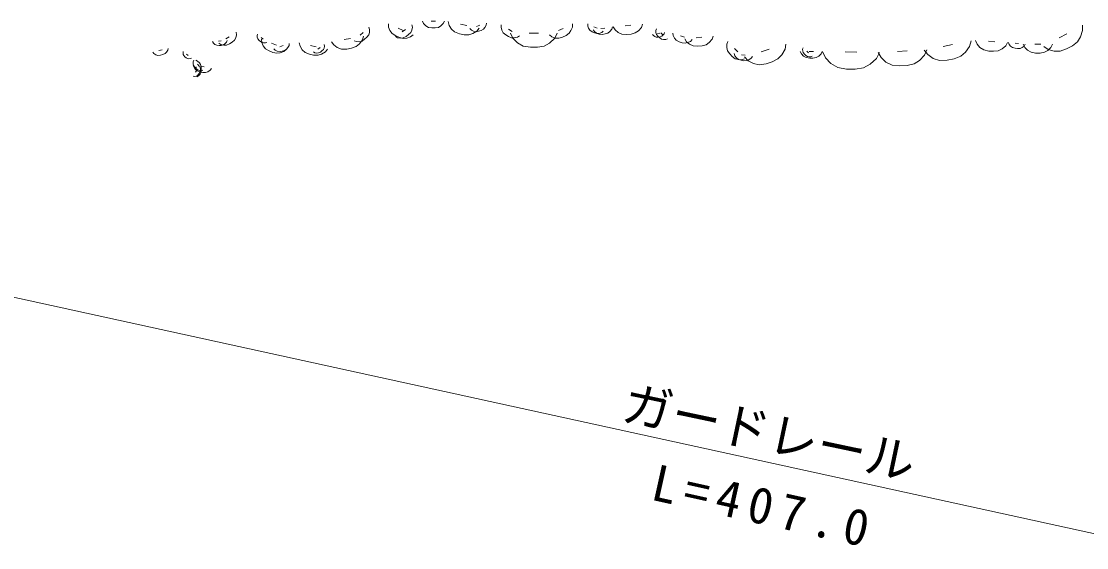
# Model space of a CAD drawing. Units: millimetres, scale not verified. Extents: x 40000 to 680000, y 20000 to 380000.
# Drawn here: x 153640 to 207418, y 289634 to 316203 of the extents above; entities that cross this region are included whole.
import ezdxf
from ezdxf.enums import TextEntityAlignment as Align

# ---------------------------------------------------------------- set-up
doc = ezdxf.new("R2010")
doc.units = ezdxf.units.MM
doc.header["$LTSCALE"] = 1000
doc.layers.add('S-BGD', color=7, linetype='Continuous', lineweight=13)
doc.styles.add('ＭＳ ゴシック', font='')
doc.styles.get('ＭＳ ゴシック').set_extended_font_data('MS Gothic')

msp = doc.modelspace()

# ---------------------------------------------------------------- linework, layer by layer
at = {"layer": 'S-BGD'}
for p, q in [((171188, 315913), (171224, 315797)), ((171224, 315797), (171213, 315645)), ((172178, 315914), (172169, 316079)), ((172241, 315737), (172178, 315914)), ((172354, 315586), (172241, 315737)), ((172669, 315857), (172919, 315746)), ((172860, 315672), (173026, 315792)), ((173350, 315760), (173296, 315638)), ((173380, 315912), (173350, 315760)), ((173359, 316033), (173380, 315912)), ((173947, 316084), (173886, 316203)), ((174053, 315973), (173947, 316084)), ((174186, 315898), (174053, 315973)), ((174361, 315870), (174186, 315898)), ((174331, 316203), (174553, 316203)), ((174528, 315870), (174361, 315870)), ((174692, 315898), (174528, 315870)), ((174817, 315970), (174692, 315898)), ((174939, 316084), (174817, 315970)), ((174997, 316203), (174939, 316084)), ((175230, 315998), (175179, 316185)), ((175347, 315809), (175230, 315998)), ((175514, 315664), (175347, 315809)), ((175808, 316055), (176123, 315990)), ((176362, 315759), (176286, 315833)), ((176469, 315702), (176362, 315759)), ((176635, 315708), (176429, 315583)), ((176588, 315679), (176469, 315702)), ((176726, 315702), (176588, 315679)), ((176619, 315944), (176786, 316000)), ((176752, 315861), (176635, 315708)), ((176851, 315743), (176726, 315702)), ((176967, 315805), (176851, 315743)), ((177042, 315891), (176967, 315805)), ((177105, 316006), (177042, 315891)), ((177119, 316111), (177105, 316006)), ((177858, 315899), (177867, 316029)), ((177891, 315753), (177858, 315899)), ((177964, 315624), (177891, 315753)), ((178237, 315806), (178422, 315695)), ((180764, 315735), (180995, 315846)), ((181386, 315735), (181292, 315597)), ((181457, 315915), (181386, 315735)), ((181458, 316068), (181457, 315915)), ((182234, 315966), (182230, 316071)), ((182272, 315852), (182234, 315966)), ((182341, 315755), (182272, 315852)), ((182456, 315677), (182341, 315755)), ((182574, 315621), (182456, 315677)), ((182575, 315681), (182507, 315777)), ((182545, 315923), (182703, 315849)), ((182681, 315597), (182575, 315681)), ((182896, 315833), (183090, 315861)), ((183017, 315701), (182936, 315636)), ((183350, 315690), (183250, 315611)), ((183443, 315805), (183350, 315690)), ((183479, 315916), (183443, 315805)), ((183618, 315770), (183522, 315921)), ((183773, 315635), (183618, 315770)), ((184114, 315977), (184411, 316005)), ((184792, 315727), (184634, 315615)), ((184940, 315894), (184792, 315727)), ((185003, 316060), (184940, 315894)), ((185671, 315740), (185695, 315828)), ((185673, 315636), (185671, 315740)), ((207213, 315735), (207109, 315419)), ((207201, 316000), (207213, 315735)), ((163337, 315106), (163292, 315183)), ((163588, 315202), (163736, 315211)), ((163998, 315147), (163922, 315066)), ((163960, 315314), (164135, 315425)), ((164032, 315229), (163998, 315147)), ((164282, 315149), (164150, 315066)), ((164398, 315253), (164282, 315149)), ((164461, 315373), (164398, 315253)), ((164501, 315524), (164461, 315373)), ((164487, 315647), (164501, 315524)), ((165551, 315483), (165570, 315555)), ((165553, 315397), (165551, 315483)), ((165580, 315316), (165553, 315397)), ((165643, 315239), (165580, 315316)), ((165712, 315176), (165643, 315239)), ((165791, 315126), (165712, 315176)), ((165755, 315389), (165848, 315306)), ((165784, 315141), (165770, 315303)), ((165852, 314968), (165784, 315141)), ((166033, 315139), (165964, 315111)), ((169410, 315013), (169291, 315172)), ((169939, 315283), (170263, 315338)), ((170563, 315178), (170447, 315219)), ((170703, 315170), (170563, 315178)), ((170838, 315203), (170703, 315170)), ((170856, 315261), (170706, 315064)), ((170744, 315497), (170892, 315636)), ((170972, 315294), (170838, 315203)), ((170911, 315450), (170856, 315261)), ((171083, 315398), (170972, 315294)), ((171175, 315519), (171083, 315398)), ((171213, 315645), (171175, 315519)), ((172537, 315467), (172354, 315586)), ((172637, 315375), (172526, 315431)), ((172724, 315384), (172537, 315467)), ((172776, 315348), (172637, 315375)), ((172922, 315333), (172724, 315384)), ((172917, 315364), (172776, 315348)), ((173063, 315438), (172917, 315364)), ((173099, 315352), (172922, 315333)), ((173188, 315529), (173063, 315438)), ((173293, 315419), (173099, 315352)), ((173296, 315638), (173188, 315529)), ((173419, 315524), (173293, 315419)), ((175754, 315574), (175514, 315664)), ((175990, 315525), (175754, 315574)), ((176230, 315517), (175990, 315525)), ((176429, 315583), (176230, 315517)), ((178096, 315513), (177964, 315624)), ((178235, 315430), (178096, 315513)), ((178385, 315371), (178235, 315430)), ((178459, 315348), (178330, 315601)), ((178526, 315369), (178385, 315371)), ((178684, 315112), (178459, 315348)), ((178684, 315403), (178526, 315369)), ((178793, 315473), (178684, 315403)), ((179274, 315601), (179746, 315601)), ((180424, 315419), (180301, 315513)), ((180566, 315348), (180307, 315106)), ((180589, 315356), (180424, 315419)), ((180690, 315601), (180566, 315348)), ((180766, 315345), (180589, 315356)), ((180962, 315403), (180766, 315345)), ((181136, 315486), (180962, 315403)), ((181292, 315597), (181136, 315486)), ((182699, 315586), (182574, 315621)), ((182807, 315548), (182681, 315597)), ((182812, 315596), (182699, 315586)), ((182964, 315545), (182807, 315548)), ((182936, 315636), (182812, 315596)), ((183110, 315566), (182964, 315545)), ((183250, 315611), (183110, 315566)), ((183960, 315552), (183773, 315635)), ((184197, 315536), (183960, 315552)), ((184419, 315557), (184197, 315536)), ((184634, 315615), (184419, 315557)), ((185549, 315485), (185506, 315545)), ((185615, 315434), (185549, 315485)), ((185694, 315404), (185615, 315434)), ((185705, 315537), (185673, 315636)), ((185791, 315404), (185694, 315404)), ((185780, 315443), (185705, 315537)), ((185746, 315582), (185867, 315600)), ((185863, 315367), (185780, 315443)), ((185881, 315418), (185791, 315404)), ((185958, 315306), (185863, 315367)), ((185967, 315446), (185881, 315418)), ((185917, 315624), (186029, 315522)), ((186054, 315285), (185958, 315306)), ((186029, 315496), (185967, 315446)), ((186086, 315568), (186029, 315496)), ((186167, 315286), (186054, 315285)), ((186107, 315637), (186086, 315568)), ((186251, 315319), (186167, 315286)), ((186547, 315479), (186529, 315602)), ((186607, 315351), (186547, 315479)), ((186702, 315247), (186607, 315351)), ((186847, 315171), (186702, 315247)), ((186993, 315123), (186847, 315171)), ((186918, 315472), (187112, 315407)), ((187224, 315172), (187130, 315320)), ((187375, 315042), (187224, 315172)), ((187415, 315190), (187275, 315126)), ((187501, 315278), (187415, 315190)), ((187706, 315375), (187994, 315403)), ((188509, 315296), (188365, 315133)), ((188570, 315458), (188509, 315296)), ((189261, 315044), (189310, 315181)), ((201581, 315214), (201507, 314936)), ((201885, 315050), (201806, 315230)), ((202454, 315193), (202778, 315174)), ((206035, 315361), (206423, 315574)), ((206959, 315173), (206699, 314967)), ((207109, 315419), (206959, 315173)), ((160335, 314577), (160272, 314652)), ((160587, 314726), (160744, 314763)), ((160970, 314642), (160894, 314570)), ((161038, 314743), (160970, 314642)), ((161059, 314837), (161038, 314743)), ((161806, 314609), (161818, 314671)), ((161813, 314536), (161806, 314609)), ((163412, 315036), (163337, 315106)), ((163504, 314992), (163412, 315036)), ((163622, 314981), (163504, 314992)), ((163716, 315028), (163608, 315092)), ((163733, 314988), (163622, 314981)), ((163855, 314993), (163716, 315028)), ((163841, 315013), (163733, 314988)), ((163922, 315066), (163841, 315013)), ((163998, 315000), (163855, 314993)), ((164150, 315066), (163998, 315000)), ((165870, 315109), (165791, 315126)), ((165968, 314822), (165852, 314968)), ((165964, 315111), (165870, 315109)), ((166152, 314711), (165968, 314822)), ((166339, 314635), (166152, 314711)), ((166270, 315100), (166520, 314998)), ((166536, 314591), (166339, 314635)), ((166454, 314740), (166381, 314809)), ((166556, 314688), (166454, 314740)), ((166710, 314615), (166536, 314591)), ((166670, 314668), (166556, 314688)), ((166800, 314692), (166670, 314668)), ((166695, 314921), (166853, 314976)), ((166900, 314687), (166710, 314615)), ((166918, 314734), (166800, 314692)), ((167020, 314794), (166900, 314687)), ((167028, 314795), (166918, 314734)), ((167098, 314877), (167028, 314795)), ((167156, 314988), (167098, 314877)), ((167167, 315087), (167156, 314988)), ((167709, 314944), (167665, 315117)), ((167813, 314770), (167709, 314944)), ((167964, 314634), (167813, 314770)), ((168182, 314548), (167964, 314634)), ((168239, 314987), (168526, 314922)), ((168463, 314620), (168394, 314657)), ((168552, 314601), (168463, 314620)), ((168642, 314609), (168552, 314601)), ((168610, 314805), (168718, 314879)), ((168736, 314653), (168642, 314609)), ((168817, 314709), (168736, 314653)), ((168990, 314655), (168799, 314544)), ((168888, 314777), (168817, 314709)), ((168925, 314854), (168888, 314777)), ((168946, 314950), (168925, 314854)), ((168935, 315028), (168946, 314950)), ((169100, 314793), (168990, 314655)), ((169592, 314877), (169410, 315013)), ((169805, 314801), (169592, 314877)), ((170067, 314805), (169805, 314801)), ((170310, 314846), (170067, 314805)), ((170542, 314928), (170310, 314846)), ((170706, 315064), (170542, 314928)), ((178967, 314952), (178684, 315112)), ((179339, 314893), (178967, 314952)), ((179693, 314893), (179339, 314893)), ((180041, 314952), (179693, 314893)), ((180307, 315106), (180041, 314952)), ((187144, 315099), (186993, 315123)), ((187275, 315126), (187144, 315099)), ((187557, 314961), (187375, 315042)), ((187787, 314947), (187557, 314961)), ((188003, 314968), (187787, 314947)), ((188212, 315024), (188003, 314968)), ((188365, 315133), (188212, 315024)), ((189252, 314877), (189261, 315044)), ((189293, 314715), (189252, 314877)), ((189402, 314556), (189293, 314715)), ((189643, 314830), (189809, 314654)), ((190981, 314663), (191397, 314792)), ((192191, 314794), (192028, 314509)), ((192230, 315052), (192191, 314794)), ((193022, 314556), (192961, 314676)), ((193081, 314789), (193100, 314861)), ((193083, 314703), (193081, 314789)), ((193110, 314621), (193083, 314703)), ((193173, 314544), (193110, 314621)), ((193285, 314695), (193378, 314611)), ((193405, 314676), (193627, 314676)), ((194072, 314676), (194013, 314556)), ((194239, 314365), (194086, 314676)), ((195234, 314657), (195808, 314648)), ((196956, 314629), (196800, 314323)), ((197040, 314372), (196890, 314628)), ((197871, 314684), (198362, 314711)), ((199401, 314523), (199221, 314752)), ((199343, 314767), (199229, 314496)), ((200165, 314937), (200637, 315029)), ((201295, 314643), (201060, 314438)), ((201507, 314936), (201295, 314643)), ((202030, 314880), (201885, 315050)), ((202218, 314759), (202030, 314880)), ((202471, 314704), (202218, 314759)), ((202714, 314690), (202471, 314704)), ((202955, 314717), (202714, 314690)), ((203143, 314812), (202955, 314717)), ((203331, 314968), (203143, 314812)), ((203426, 315137), (203331, 314968)), ((203510, 315038), (203474, 315133)), ((203580, 314946), (203510, 315038)), ((203674, 314879), (203580, 314946)), ((203803, 314843), (203674, 314879)), ((203928, 314830), (203803, 314843)), ((203807, 315096), (203974, 315078)), ((204053, 314837), (203928, 314830)), ((204153, 314881), (204053, 314837)), ((204254, 314956), (204153, 314881)), ((204290, 314887), (204208, 315046)), ((204308, 315041), (204254, 314956)), ((204430, 314739), (204290, 314887)), ((204608, 314639), (204430, 314739)), ((204841, 314602), (204608, 314639)), ((204801, 315046), (205097, 315046)), ((205064, 314602), (204841, 314602)), ((205282, 314639), (205064, 314602)), ((205478, 314785), (205257, 314935)), ((205449, 314735), (205282, 314639)), ((205612, 314887), (205449, 314735)), ((205770, 314692), (205478, 314785)), ((205689, 315046), (205612, 314887)), ((206075, 314688), (205770, 314692)), ((206407, 314807), (206075, 314688)), ((206699, 314967), (206407, 314807)), ((160429, 314516), (160335, 314577)), ((160536, 314485), (160429, 314516)), ((160664, 314495), (160536, 314485)), ((160782, 314523), (160664, 314495)), ((160894, 314570), (160782, 314523)), ((161841, 314469), (161813, 314536)), ((161899, 314408), (161841, 314469)), ((161961, 314359), (161899, 314408)), ((162031, 314322), (161961, 314359)), ((161984, 314542), (162068, 314477)), ((162098, 314313), (162031, 314322)), ((162177, 314320), (162098, 314313)), ((162234, 314347), (162177, 314320)), ((162311, 314070), (162318, 314165)), ((162333, 313978), (162311, 314070)), ((162318, 314165), (162348, 314242)), ((162449, 314235), (162541, 314196)), ((162541, 314196), (162632, 314109)), ((162632, 314109), (162691, 314019)), ((168397, 314499), (168182, 314548)), ((168617, 314487), (168397, 314499)), ((168799, 314544), (168617, 314487)), ((189527, 314424), (189402, 314556)), ((189672, 314315), (189527, 314424)), ((189659, 314466), (189623, 314573)), ((189733, 314360), (189659, 314466)), ((189823, 314270), (189672, 314315)), ((189835, 314281), (189733, 314360)), ((190004, 314259), (189823, 314270)), ((189977, 314236), (189835, 314281)), ((190116, 314215), (189977, 314236)), ((189993, 314518), (190178, 314490)), ((190143, 314302), (190004, 314259)), ((190256, 314218), (190116, 314215)), ((190332, 314215), (190148, 314404)), ((190369, 314263), (190256, 314218)), ((190595, 314069), (190332, 314215)), ((190485, 314342), (190369, 314263)), ((190548, 314434), (190485, 314342)), ((190888, 314006), (190595, 314069)), ((191545, 314153), (191232, 314056)), ((191836, 314301), (191545, 314153)), ((192028, 314509), (191836, 314301)), ((193127, 314445), (193022, 314556)), ((193261, 314370), (193127, 314445)), ((193242, 314482), (193173, 314544)), ((193321, 314432), (193242, 314482)), ((193436, 314342), (193261, 314370)), ((193400, 314415), (193321, 314432)), ((193494, 314417), (193400, 314415)), ((193602, 314342), (193436, 314342)), ((193563, 314445), (193494, 314417)), ((193766, 314370), (193602, 314342)), ((193891, 314442), (193766, 314370)), ((194013, 314556), (193891, 314442)), ((194507, 314073), (194239, 314365)), ((194848, 313874), (194507, 314073)), ((196800, 314323), (196480, 314034)), ((197287, 314140), (197040, 314372)), ((197591, 313991), (197287, 314140)), ((198974, 314229), (198707, 314054)), ((199229, 314496), (198974, 314229)), ((199671, 314331), (199401, 314523)), ((199986, 314227), (199671, 314331)), ((200369, 314241), (199986, 314227)), ((200723, 314311), (200369, 314241)), ((201060, 314438), (200723, 314311)), ((162352, 313901), (162321, 314010)), ((162393, 313886), (162333, 313978)), ((162421, 313790), (162352, 313901)), ((162462, 313809), (162393, 313886)), ((162520, 313706), (162421, 313790)), ((162440, 313629), (162505, 313731)), ((162543, 313746), (162462, 313809)), ((162477, 313735), (162468, 313902)), ((162661, 313653), (162520, 313706)), ((162533, 314039), (162625, 313937)), ((162602, 313546), (162538, 313474)), ((162628, 313719), (162543, 313746)), ((162661, 313536), (162583, 313453)), ((162651, 313623), (162602, 313546)), ((162731, 313710), (162628, 313719)), ((162635, 313935), (162673, 313873)), ((162686, 313706), (162651, 313623)), ((162800, 313626), (162661, 313653)), ((162712, 313640), (162661, 313536)), ((162673, 313873), (162689, 313784)), ((162689, 313784), (162686, 313706)), ((162691, 314019), (162719, 313897)), ((162691, 313936), (162876, 313899)), ((162726, 313772), (162712, 313640)), ((162719, 313897), (162726, 313772)), ((162810, 313733), (162731, 313710)), ((162941, 313622), (162800, 313626)), ((163057, 313661), (162941, 313622)), ((163178, 313735), (163057, 313661)), ((163247, 313825), (163178, 313735)), ((191232, 314056), (190888, 314006)), ((195299, 313795), (194848, 313874)), ((195729, 313788), (195299, 313795)), ((196154, 313853), (195729, 313788)), ((196480, 314034), (196154, 313853)), ((197981, 313951), (197591, 313991)), ((198349, 313972), (197981, 313951)), ((198707, 314054), (198349, 313972)), ((162383, 313419), (162311, 313426)), ((162465, 313435), (162383, 313419)), ((162538, 313474), (162465, 313435)), ((162583, 313453), (162496, 313402)), ((147339, 303572), (231954, 285057))]:
    msp.add_line(p, q, dxfattribs=at)

# ---------------------------------------------------------------- texts
at = {"layer": 'S-BGD', "style": 'ＭＳ ゴシック'}
msp.add_text('ガードレール', height=1833, rotation=348.1, dxfattribs=at).set_placement((183752, 295552), align=Align.BOTTOM_LEFT)
at = {"layer": 'S-BGD', "insert": (185335, 292046), "char_height": 1833, "attachment_point": 7, "rotation": 347.5, "style": 'ＭＳ ゴシック'}
msp.add_mtext('\\T1.32;L=407.0', dxfattribs=at)

doc.saveas('drawing.dxf')
